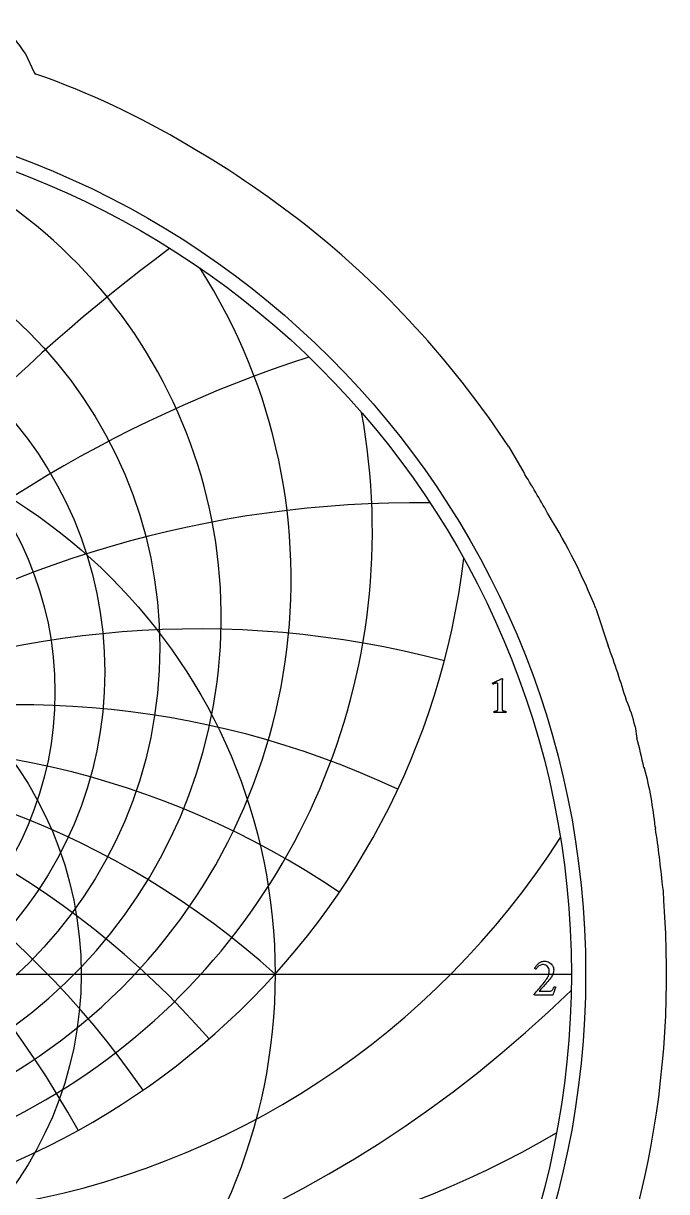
# Model space of a CAD drawing. Header units: millimetres. Extents: x -50 to 50, y -50 to 64.
# Drawn here: x 16.2 to 50, y -11.4 to 49.9 of the extents above; entities that cross this region are included whole.
import ezdxf

# ---------------------------------------------------------------- set-up
doc = ezdxf.new("R2010")
doc.units = ezdxf.units.MM
for name, color, linetype in [('CUT_OUTER', 1, 'Continuous'), ('ENGRAVE', 7, 'Continuous'), ('ENGRAVE_FINE', 8, 'Continuous'), ('GUIDE', 3, 'Continuous'), ('TEXT', 5, 'Continuous')]:
    doc.layers.add(name, color=color, linetype=linetype)

msp = doc.modelspace()

# ---------------------------------------------------------------- linework, layer by layer
at = {"layer": 'CUT_OUTER'}
for points in [[(16.3468, 48.3469), (16.3488, 48.3432), (16.8209, 47.3318)], [(41.7215, 27.6755), (42.5203, 26.306), (42.5678, 26.2295)], [(46.2829, 19.1924), (46.9345, 17.2374)], [(48.349, 12.9924), (48.4435, 12.3778)], [(48.8079, 10.8519), (48.8453, 10.7896), (48.8473, 10.7859)], [(49.3986, 7.7303), (49.4129, 7.6399)]]:
    msp.add_lwpolyline(points, dxfattribs=at)
for centre, radius, start, end in [((-0.7512, 36.3891), 20.8646, 34.967728, 40.411007), ((16.9568, 47.3952), 0.15, 205.022762, 248.197204), ((2.5383, 6.2715), 43.4283, 59.00538, 70.687257), ((-2.0607, -2.9024), 53.6663, 51.347028, 59.84011), ((-0.5255, -0.3636), 50.7262, 42.018139, 50.910129), ((-0.7459, -0.3516), 50.8821, 33.4235, 41.841912), ((0.1862, 0.1116), 49.7829, 28.75445, 31.643692), ((18.1428, 8.066), 30.2599, 21.573466, 31.907922), ((0.4697, 0.1569), 49.5048, 16.686462, 20.183435), ((39.9858, 10.974), 8.6033, 13.568345, 23.259455), ((1.4784, 0.3546), 48.4797, 12.505327, 14.359532), ((29.9588, 5.8003), 19.5354, 5.669963, 14.786028), ((0.1797, 0.025), 49.8186, 5.340676, 8.792263), ((46.0281, 3.939), 3.8229, 358.871261, 10.901395), ((0, -0.0002), 49.9998, 177.115354, 4.432065)]:
    msp.add_arc(centre, radius, start, end, dxfattribs=at)
at = {"layer": 'ENGRAVE'}
msp.add_lwpolyline([(-45, 0), (45, 0)], dxfattribs=at)
for centre, radius in [((0, 0), 45), ((0, 17.1411), 23.4023), ((0, 15.8552), 20.5206), ((0, 14.8094), 17.9054), ((0, 0), 29.4565), ((0, 0), 19.2819)]:
    msp.add_circle(centre, radius, dxfattribs=at)
for centre, radius, start, end in [((0, 18.7331), 26.626, 104.652903, 75.347097), ((0, 20.7246), 30.2956, 147.339419, 32.660581), ((0, 23.2522), 34.5595, 169.605342, 10.394658), ((0, 26.5228), 39.6377, 186.817711, 353.182289), ((0, -32.7148), 44.0221, 48, 132), ((0, -32.7148), 44.0221, 48, 132), ((8.1292, 30.3385), 43.0603, 279.11316, 327.448718), ((19.4199, 33.6363), 48.7465, 261.916005, 300.584452)]:
    msp.add_arc(centre, radius, start, end, dxfattribs=at)
at = {"layer": 'ENGRAVE_FINE'}
for centre, radius, start, end in [((76.2485, -32.7148), 88.0442, 126.451211, 166.393686), ((76.2485, -32.7148), 88.0442, 126.451211, 166.393686), ((52.4635, -32.7148), 68.4862, 108.06014, 161.590472), ((52.4635, -32.7148), 68.4862, 108.06014, 161.590472), ((36.9389, -32.7148), 57.4667, 89.357322, 156.542484), ((36.9389, -32.7148), 57.4667, 89.357322, 156.542484), ((-25.4162, -32.7148), 50.8323, 28.831877, 104.724148), ((-25.4162, -32.7148), 50.8323, 28.831877, 104.724148), ((25.4162, -32.7148), 50.8323, 75.275852, 151.168123), ((25.4162, -32.7148), 50.8323, 75.275852, 151.168123), ((-16.0227, -32.7148), 46.8473, 34.629994, 115.099318), ((-16.0227, -32.7148), 46.8473, 34.629994, 115.099318), ((16.0227, -32.7148), 46.8473, 64.900682, 145.370006), ((16.0227, -32.7148), 46.8473, 64.900682, 145.370006), ((-7.7623, -32.7148), 44.7012, 40.970494, 124.098899), ((-7.7623, -32.7148), 44.7012, 40.970494, 124.098899), ((7.7623, -32.7148), 44.7012, 55.901101, 139.029506), ((7.7623, -32.7148), 44.7012, 55.901101, 139.029506), ((0, 45.402), 64.5313, 225.796451, 314.203549)]:
    msp.add_arc(centre, radius, start, end, dxfattribs=at)
at = {"layer": 'GUIDE'}
msp.add_circle((0, 0), 45.75, dxfattribs=at)
at = {"layer": 'TEXT'}
for points in [[(41.1474, 14.0535), (41.1474, 15.1748), (41.1466, 15.2023), (41.1442, 15.2252), (41.1403, 15.2434), (41.1347, 15.2571), (41.1271, 15.267), (41.1173, 15.2741), (41.1051, 15.2784), (41.0907, 15.2798), (41.0729, 15.2785), (41.0509, 15.2745), (41.0247, 15.2678), (40.9941, 15.2585), (40.9635, 15.2483), (40.9367, 15.239), (40.9138, 15.2306), (40.8948, 15.223), (40.8836, 15.2335), (40.8756, 15.245), (40.8708, 15.2576), (40.8692, 15.2713), (40.8692, 15.2715), (40.8692, 15.272), (40.8692, 15.2729), (40.8692, 15.2741), (40.8696, 15.2793), (40.8707, 15.2834), (40.8724, 15.2864), (40.8749, 15.2883), (40.9314, 15.314), (40.9874, 15.3398), (41.0429, 15.3658), (41.0978, 15.3919), (41.1501, 15.417), (41.1978, 15.4398), (41.2409, 15.4603), (41.2794, 15.4785), (41.3113, 15.4934), (41.3344, 15.5041), (41.3489, 15.5105), (41.3547, 15.5126), (41.3603, 15.5126), (41.3669, 15.5115), (41.3724, 15.5083), (41.3768, 15.503), (41.3802, 15.4956), (41.3829, 15.4874), (41.3852, 15.4799), (41.3871, 15.4732), (41.3887, 15.4672), (41.388, 15.4628), (41.3859, 15.4498), (41.3823, 15.428), (41.3774, 15.3976), (41.3724, 15.3592), (41.3689, 15.3135), (41.3667, 15.2606), (41.366, 15.2003), (41.366, 14.0535), (41.3661, 14.0228), (41.3664, 13.9932), (41.3668, 13.9646), (41.3674, 13.9371), (41.3688, 13.9114), (41.3713, 13.8881), (41.3752, 13.8674), (41.3802, 13.8491), (41.385, 13.8422), (41.3937, 13.8356), (41.4063, 13.8294), (41.4228, 13.8236), (41.4415, 13.8183), (41.4608, 13.814), (41.4805, 13.8105), (41.5009, 13.8079), (41.5199, 13.8061), (41.536, 13.8047), (41.549, 13.8039), (41.5591, 13.8037), (41.5629, 13.7969), (41.5658, 13.7881), (41.5678, 13.7771), (41.569, 13.7639), (41.5689, 13.7508), (41.5672, 13.7398), (41.5639, 13.7309), (41.5591, 13.7242), (41.5174, 13.7269), (41.4774, 13.7295), (41.4393, 13.7319), (41.4029, 13.7341), (41.3667, 13.736), (41.3291, 13.7373), (41.2901, 13.7381), (41.2496, 13.7384), (41.2108, 13.7381), (41.1737, 13.7373), (41.1384, 13.736), (41.1049, 13.7341), (41.071, 13.7319), (41.0346, 13.7295), (40.9957, 13.7269), (40.9544, 13.7242), (40.9495, 13.7309), (40.9462, 13.7398), (40.9446, 13.7508), (40.9445, 13.7639), (40.9456, 13.7771), (40.9477, 13.7881), (40.9506, 13.7969), (40.9544, 13.8037), (40.9644, 13.8039), (40.9775, 13.8047), (40.9935, 13.8061), (41.0126, 13.8079), (41.0329, 13.8105), (41.0527, 13.814), (41.0719, 13.8183), (41.0907, 13.8236), (41.107, 13.8294), (41.1191, 13.8356), (41.1269, 13.8422), (41.1304, 13.8491), (41.1356, 13.8674), (41.1396, 13.8881), (41.1426, 13.9114), (41.1446, 13.9371), (41.1458, 13.9646), (41.1467, 13.9932), (41.1473, 14.0228), (41.1474, 14.0535)], [(44.1825, -0.6837), (44.1681, -0.7189), (44.1534, -0.7564), (44.1383, -0.7963), (44.1229, -0.8384), (44.1076, -0.8809), (44.0931, -0.9218), (44.0792, -0.9611), (44.0661, -0.9988), (44.0544, -1.0327), (44.0448, -1.0605), (44.0374, -1.0824), (44.0321, -1.0981), (43.0726, -1.0981), (43.0682, -1.0949), (43.0637, -1.0907), (43.059, -1.0856), (43.0541, -1.0797), (43.0498, -1.0736), (43.0467, -1.068), (43.0448, -1.0629), (43.0442, -1.0584), (43.1027, -0.9924), (43.162, -0.925), (43.222, -0.8561), (43.2826, -0.7859), (43.343, -0.7151), (43.4019, -0.6447), (43.4593, -0.5746), (43.5154, -0.5049), (43.5688, -0.4367), (43.6183, -0.3714), (43.6639, -0.309), (43.7056, -0.2494), (43.7444, -0.1889), (43.7755, -0.1323), (43.799, -0.0796), (43.8149, -0.0308), (43.8254, 0.0166), (43.833, 0.065), (43.8375, 0.1145), (43.839, 0.1651), (43.8336, 0.2332), (43.8174, 0.2957), (43.7903, 0.3524), (43.7524, 0.4035), (43.7062, 0.4458), (43.6542, 0.4759), (43.5962, 0.494), (43.5324, 0.5), (43.4789, 0.497), (43.4288, 0.488), (43.3823, 0.4729), (43.3394, 0.4518), (43.3002, 0.4271), (43.2649, 0.4014), (43.2335, 0.3746), (43.206, 0.3468), (43.1826, 0.3201), (43.1634, 0.2971), (43.1485, 0.2776), (43.1379, 0.2616), (43.1293, 0.2627), (43.1205, 0.2662), (43.1115, 0.272), (43.1024, 0.28), (43.0943, 0.2886), (43.0885, 0.296), (43.0851, 0.3021), (43.0839, 0.307), (43.09, 0.322), (43.0999, 0.3414), (43.1135, 0.3653), (43.1308, 0.3936), (43.1518, 0.4245), (43.1765, 0.456), (43.205, 0.4883), (43.2372, 0.5213), (43.2726, 0.5534), (43.3107, 0.5831), (43.3514, 0.6102), (43.3948, 0.6349), (43.4408, 0.6554), (43.4895, 0.67), (43.5409, 0.6788), (43.5949, 0.6817), (43.6601, 0.6776), (43.7223, 0.665), (43.7814, 0.6442), (43.8376, 0.615), (43.8894, 0.5793), (43.9355, 0.5387), (43.976, 0.4934), (44.0108, 0.4433), (44.0387, 0.3899), (44.0587, 0.3347), (44.0706, 0.2777), (44.0746, 0.219), (44.072, 0.1603), (44.064, 0.1033), (44.0507, 0.0482), (44.0321, -0.0052), (44.0088, -0.0569), (43.9817, -0.1067), (43.9506, -0.1548), (43.9157, -0.2011), (43.8661, -0.2617), (43.8138, -0.3242), (43.7589, -0.3887), (43.7013, -0.4552), (43.6432, -0.5215), (43.5867, -0.5858), (43.5318, -0.6479), (43.4785, -0.7078), (43.4287, -0.7638), (43.3841, -0.8139), (43.3449, -0.8582), (43.311, -0.8966), (43.8617, -0.8966), (43.901, -0.8933), (43.9366, -0.8835), (43.9684, -0.8671), (43.9966, -0.8441), (44.0224, -0.8144), (44.0473, -0.7777), (44.0714, -0.7342), (44.0945, -0.6837), (44.0986, -0.6762), (44.1052, -0.6709), (44.1142, -0.6677), (44.1257, -0.6667), (44.1307, -0.667), (44.1371, -0.6681), (44.1449, -0.6699), (44.1541, -0.6723), (44.1633, -0.6752), (44.1712, -0.678), (44.1775, -0.6809), (44.1825, -0.6837)]]:
    msp.add_lwpolyline(points, close=True, dxfattribs=at)

doc.saveas('drawing.dxf')
